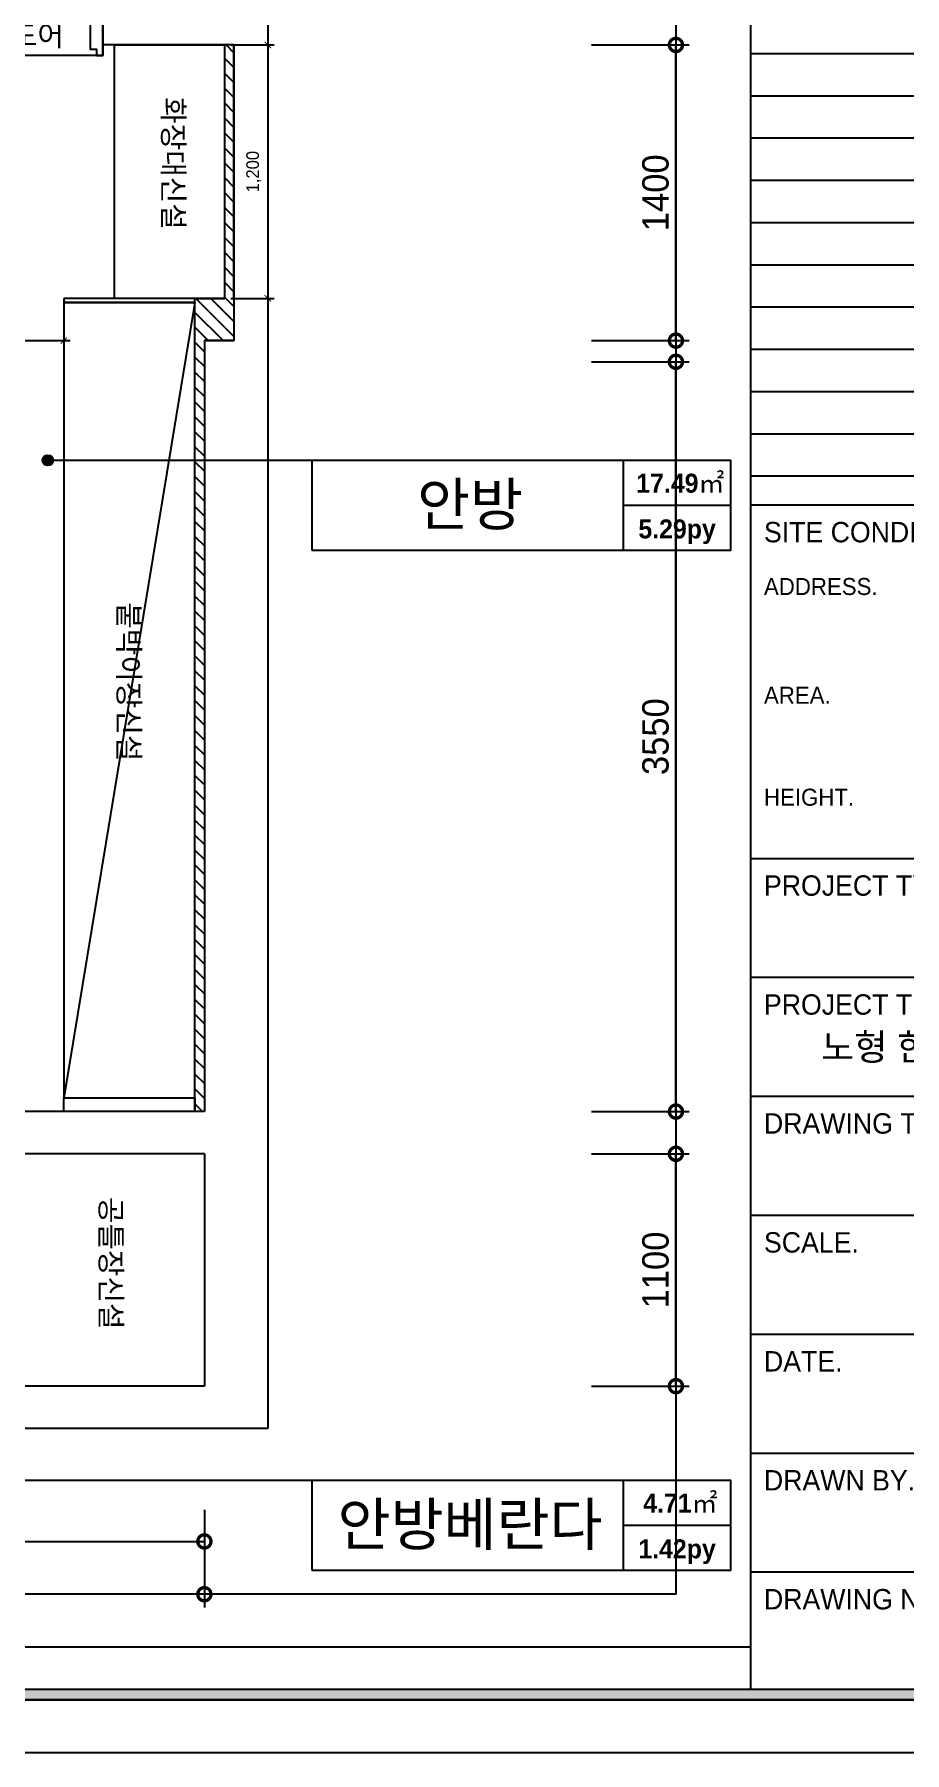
# Model space of a CAD drawing. Header units: millimetres. Extents: x 145965 to 228269, y 99354 to 115204.
# Drawn here: x 183023 to 187143, y 99854 to 107989 of the extents above; entities that cross this region are included whole.
import ezdxf
from ezdxf.enums import TextEntityAlignment as Align

# ---------------------------------------------------------------- set-up
doc = ezdxf.new("R2010")
doc.units = ezdxf.units.MM
doc.header["$LTSCALE"] = 50
for name, color, linetype in [('0-ELC TEXT', 7, 'Continuous'), ('03-TEXT', 3, 'Continuous'), ('06-FUR', 6, 'Continuous'), ('07-DIM WAL', 5, 'Continuous'), ('3.기호.계단선', 30, 'Continuous'), ('FORM(YOURNAME)-1', 1, 'Continuous'), ('FORM(YOURNAME)-11', 1, 'Continuous'), ('벽1', 2, 'Continuous'), ('틀', 8, 'Continuous')]:
    doc.layers.add(name, color=color, linetype=linetype)
doc.styles.add('HY 울릉도 L', font='')
doc.styles.add('YOURNAME', font='HY울릉도M.TTF')
doc.styles.add('넥슨고딕', font='NEXONLv1GothicBold.ttf')
doc.styles.add('스타일1', font='HY울릉도M.TTF')
doc.styles.add('코레일둥고', font='Korail_Round_Gothic_Medium.ttf')
doc.styles.get('HY 울릉도 L').set_extended_font_data('HY울릉도L')
doc.dimstyles.new('30', dxfattribs={"dimscale": 30, "dimtxt": 2, "dimasz": 1, "dimexe": 1, "dimexo": 1, "dimgap": 1, "dimtad": 1, "dimdec": 0, "dimrnd": 0.05, "dimdsep": 46, "dimlunit": 6, "dimtxsty": 'HY 울릉도 L', "dimblk": 'ARCHTICK', "dimcen": 2.5, "dimdle": 1, "dimclrd": 133, "dimclre": 133, "dimclrt": 30, "dimadec": 0, "dimazin": 0, "dimtfac": 1, "dimtdec": 0, "dimtix": 1, "dimtmove": 2, "dimatfit": 3, "dimldrblk": 'ARCHTICK', "dimfxl": 1, "dimlwd": -1, "dimlwe": -1, "dimarcsym": 0})
doc.dimstyles.new('50', dxfattribs={"dimscale": 50, "dimtxt": 2.5, "dimasz": 2.5, "dimexe": 1.25, "dimexo": 2, "dimtad": 1, "dimdec": 0, "dimtxsty": '스타일1', "dimblk": 'DOTSMALL', "dimcen": 2.5, "dimclrd": 1, "dimclre": 1, "dimclrt": 2, "dimadec": 0, "dimazin": 0, "dimtfac": 1, "dimtdec": 0, "dimtix": 1, "dimtmove": 0, "dimatfit": 3, "dimldrblk": 'DOTSMALL', "dimfxl": 1.25, "dimarcsym": 0})

# ---------------------------------------------------------------- blocks, each defined once
blk = doc.blocks.new('FORM-ELEVATION')
at = {"layer": 'FORM(YOURNAME)-11'}
h = blk.add_hatch(color=256, dxfattribs=at)
h.dxf.hatch_style = 1
h.paths.add_polyline_path([(-10309, 35708), (71691, 35708), (71691, 35508), (-10309, 35508)])
h.paths.add_polyline_path([(-10309, -21492), (71691, -21492), (71691, -21692), (-10309, -21692)])
at = {"layer": 'Defpoints', "color": 158}
for p, q in [((62481, 35508), (62481, -21492)), ((62481, 9486), (71691, 9486)), ((62481, 8686), (71691, 8686)), ((62481, 7886), (71691, 7886)), ((62481, 7086), (71691, 7086)), ((62481, 6286), (71691, 6286)), ((62481, 5486), (71691, 5486)), ((62481, 4686), (71691, 4686)), ((62481, 3886), (71691, 3886)), ((62481, 3086), (71691, 3086)), ((62481, 2286), (71691, 2286)), ((62481, 1486), (71691, 1486)), ((62481, -20692), (-10309, -20692))]:
    blk.add_line(p, q, dxfattribs=at)
for points in [[(-10309, -21692), (71691, -21692), (71691, 35708), (-10309, 35708)], [(-8309, 33708), (61071, 33708), (61071, -19692), (-8309, -19692)]]:
    blk.add_lwpolyline(points, close=True, dxfattribs=at)
at = {"layer": 'FORM(YOURNAME)-11', "color": 14}
for p, q in [((62481, 937), (71691, 937)), ((62481, -5756), (71691, -5756)), ((62481, -8009), (71691, -8009)), ((62481, -10261), (71691, -10261)), ((62481, -12514), (71691, -12514)), ((62481, -14766), (71691, -14766)), ((62481, -17019), (71691, -17019)), ((62481, -19271), (71691, -19271))]:
    blk.add_line(p, q, dxfattribs=at)
at = {"layer": 'FORM(YOURNAME)-11', "color": 250}
blk.add_lwpolyline([(-11309, -22692), (72691, -22692), (72691, 36708), (-11309, 36708)], close=True, dxfattribs=at)
at = {"layer": 'FORM(YOURNAME)-11'}
blk.add_lwpolyline([(-10309, -21492), (71691, -21492), (71691, -21692), (-10309, -21692)], close=True, dxfattribs=at)
at = {"layer": 'FORM(YOURNAME)-11', "color": 14, "style": 'YOURNAME'}
for s, height, p in [('SITE CONDITIONS.', 386.14, (62739, 422)), ('PROJECT TYPE.', 386.14, (62739, -6271)), ('PROJECT TITLE.', 386.14, (62739, -8524)), ('DRAWING TITLE.', 386.14, (62739, -10776)), ('SCALE.', 386.1, (62739, -13029)), ('DATE.', 386.1, (62739, -15281)), ('DRAWN BY.', 386.1, (62739, -17534)), ('DRAWING No.', 386.14, (62739, -19786))]:
    blk.add_text(s, height=height, dxfattribs=at).set_placement(p, align=Align.MIDDLE_LEFT)
at = {"layer": 'FORM(YOURNAME)-11', "color": 251, "style": 'YOURNAME'}
for s, p in [('ADDRESS.', (62739, -608)), ('AREA.', (62739, -2667)), ('HEIGHT.', (62739, -4598))]:
    blk.add_text(s, height=321.8, dxfattribs=at).set_placement(p, align=Align.MIDDLE_LEFT)
at = {"layer": 'FORM(YOURNAME)-11', "color": 3, "style": 'YOURNAME'}
for tag, height, p in [('1', 450, (71041, -1219)), ('2', 450, (71041, -1863)), ('3', 450, (71041, -3150)), ('4', 450, (71041, -5081)), ('5', 515, (71041, -7398)), ('6', 515, (71041, -9650)), ('7', 515, (71041, -11903)), ('8', 515, (71041, -14155)), ('9', 515, (71041, -16408)), ('10', 515, (66791, -18596)), ('11', 515, (71041, -18660)), ('12', 515, (66791, -20848)), ('13', 515, (71041, -20848))]:
    blk.add_attdef(tag, text='', height=height, dxfattribs=at).set_placement(p, align=Align.MIDDLE_RIGHT)
blk = doc.blocks.new('_DotSmall')
at = {"color": 0, "linetype": 'ByBlock', "const_width": 0.5}
blk.add_lwpolyline([(-0.0625, 0, 1), (0.0625, 0, 1)], format="xyb", close=True, dxfattribs=at)
blk = doc.blocks.new('*D670')
at = {"layer": '07-DIM WAL', "color": 1, "lineweight": -2}
for p, q in [((185660.4, 107939.4), (186122.9, 107939.4)), ((186060.4, 106539.4), (186060.4, 107939.4)), ((185660.4, 106539.4), (186122.9, 106539.4))]:
    blk.add_line(p, q, dxfattribs=at)
at = {"layer": 'Defpoints', "color": 0}
for p in [(185560.4, 107939.4), (186060.4, 107939.4), (185560.4, 106539.4)]:
    blk.add_point(p, dxfattribs=at)
at = {"layer": '07-DIM WAL', "color": 1, "lineweight": -2, "xscale": 125, "yscale": 125, "zscale": 125}
for p, rotation in [((186060.4, 107939.4), 90), ((186060.4, 106539.4), 270)]:
    blk.add_blockref('_DotSmall', p, dxfattribs=dict(at, rotation=rotation))
at = {"layer": '07-DIM WAL', "color": 2, "insert": (185964.2, 107239.4), "char_height": 125, "attachment_point": 5, "rotation": 90, "style": '스타일1'}
blk.add_mtext('1400', dxfattribs=at)
blk = doc.blocks.new('*D672')
at = {"layer": '07-DIM WAL', "color": 1, "lineweight": -2}
for p, q in [((185660.4, 106439.4), (186122.9, 106439.4)), ((186060.4, 102889.4), (186060.4, 106439.4)), ((185660.4, 102889.4), (186122.9, 102889.4))]:
    blk.add_line(p, q, dxfattribs=at)
at = {"layer": 'Defpoints', "color": 0}
for p in [(185560.4, 106439.4), (186060.4, 106439.4), (185560.4, 102889.4)]:
    blk.add_point(p, dxfattribs=at)
at = {"layer": '07-DIM WAL', "color": 1, "lineweight": -2, "xscale": 125, "yscale": 125, "zscale": 125}
for p, rotation in [((186060.4, 106439.4), 90), ((186060.4, 102889.4), 270)]:
    blk.add_blockref('_DotSmall', p, dxfattribs=dict(at, rotation=rotation))
at = {"layer": '07-DIM WAL', "color": 2, "insert": (185964.2, 104664.4), "char_height": 125, "attachment_point": 5, "rotation": 90, "style": '스타일1'}
blk.add_mtext('3550', dxfattribs=at)
blk = doc.blocks.new('*D673')
at = {"layer": '07-DIM WAL', "color": 1, "lineweight": -2}
for p, q in [((185660.4, 102689.4), (186122.9, 102689.4)), ((186060.4, 101589.4), (186060.4, 102689.4)), ((185660.4, 101589.4), (186122.9, 101589.4))]:
    blk.add_line(p, q, dxfattribs=at)
at = {"layer": 'Defpoints', "color": 0}
for p in [(185560.4, 102689.4), (186060.4, 102689.4), (185560.4, 101589.4)]:
    blk.add_point(p, dxfattribs=at)
at = {"layer": '07-DIM WAL', "color": 1, "lineweight": -2, "xscale": 125, "yscale": 125, "zscale": 125}
for p, rotation in [((186060.4, 102689.4), 90), ((186060.4, 101589.4), 270)]:
    blk.add_blockref('_DotSmall', p, dxfattribs=dict(at, rotation=rotation))
at = {"layer": '07-DIM WAL', "color": 2, "insert": (185964.2, 102139.4), "char_height": 125, "attachment_point": 5, "rotation": 90, "style": '스타일1'}
blk.add_mtext('1100', dxfattribs=at)
blk = doc.blocks.new('*D679')
at = {"layer": '07-DIM WAL', "color": 1, "lineweight": -2}
for p, q in [((179637.9, 101004.4), (179637.9, 100791.9)), ((183827.9, 101004.4), (183827.9, 100791.9)), ((179637.9, 100854.4), (183827.9, 100854.4))]:
    blk.add_line(p, q, dxfattribs=at)
at = {"layer": 'Defpoints', "color": 0}
for p in [(179637.9, 101104.4), (183827.9, 101104.4), (183827.9, 100854.4)]:
    blk.add_point(p, dxfattribs=at)
at = {"layer": '07-DIM WAL', "color": 1, "lineweight": -2, "xscale": 125, "yscale": 125, "zscale": 125, "rotation": 180}
blk.add_blockref('_DotSmall', (179637.9, 100854.4), dxfattribs=at)
at = {"layer": '07-DIM WAL', "color": 1, "lineweight": -2, "xscale": 125, "yscale": 125, "zscale": 125}
blk.add_blockref('_DotSmall', (183827.9, 100854.4), dxfattribs=at)
at = {"layer": '07-DIM WAL', "color": 2, "insert": (181732.9, 100950.8), "char_height": 125, "attachment_point": 5, "style": '스타일1'}
blk.add_mtext('4190', dxfattribs=at)
blk = doc.blocks.new('*D680')
at = {"layer": '07-DIM WAL', "color": 1, "lineweight": -2}
for p, q in [((174637.9, 101004.4), (174637.9, 100541.9)), ((183827.9, 101004.4), (183827.9, 100541.9)), ((183827.9, 100604.4), (174637.9, 100604.4))]:
    blk.add_line(p, q, dxfattribs=at)
at = {"layer": 'Defpoints', "color": 0}
for p in [(174637.9, 101104.4), (183827.9, 101104.4), (174637.9, 100604.4)]:
    blk.add_point(p, dxfattribs=at)
at = {"layer": '07-DIM WAL', "color": 1, "lineweight": -2, "xscale": 125, "yscale": 125, "zscale": 125, "rotation": 180}
blk.add_blockref('_DotSmall', (174637.9, 100604.4), dxfattribs=at)
at = {"layer": '07-DIM WAL', "color": 1, "lineweight": -2, "xscale": 125, "yscale": 125, "zscale": 125}
blk.add_blockref('_DotSmall', (183827.9, 100604.4), dxfattribs=at)
at = {"layer": '07-DIM WAL', "color": 2, "insert": (179232.9, 100700.8), "char_height": 125, "attachment_point": 5, "style": '스타일1'}
blk.add_mtext('9190', dxfattribs=at)
blk = doc.blocks.new('vidaisejh')
at = {"layer": '벽1'}
for p, q in [((162627.9, 70562.3), (162627.9, 61182.3)), ((161847.9, 67832.3), (161847.9, 67732.3)), ((162467.9, 67732.3), (161847.9, 67732.3)), ((162467.9, 67732.3), (162467.9, 66332.3)), ((162327.9, 66332.3), (162327.9, 62682.3)), ((162327.9, 66332.3), (162467.9, 66332.3)), ((162327.9, 62682.3), (161447.9, 62682.3)), ((162327.9, 62482.3), (161447.9, 62482.3)), ((162327.9, 62482.3), (162327.9, 61382.3)), ((162327.9, 61382.3), (161447.9, 61382.3)), ((162627.9, 61182.3), (161447.9, 61182.3))]:
    blk.add_line(p, q, dxfattribs=at)
at = {"layer": '틀'}
for p, q in [((161847.9, 67882.3), (161847.9, 67682.3)), ((161847.9, 67682.3), (161047.9, 67682.3))]:
    blk.add_line(p, q, dxfattribs=at)
blk.add_lwpolyline([(161847.9, 67882.3), (161817.9, 67882.3), (161817.9, 67852.3), (161787.9, 67852.3), (161787.9, 67712.3), (161817.9, 67712.3), (161817.9, 67682.3), (161847.9, 67682.3), (161847.9, 67882.3)], dxfattribs=at)
blk = doc.blocks.new('_ArchTick')
at = {"color": 0, "linetype": 'ByBlock', "const_width": 0.15}
blk.add_lwpolyline([(-0.5, -0.5), (0.5, 0.5)], dxfattribs=at)
blk = doc.blocks.new('*D739')
at = {"layer": '06-FUR', "color": 133}
for p, q in [((182427.9, 106569.4), (182427.9, 106569.4)), ((183162.9, 106572.4), (183162.9, 106509.4)), ((182397.9, 106539.4), (183192.9, 106539.4))]:
    blk.add_line(p, q, dxfattribs=at)
at = {"layer": 'Defpoints', "color": 0}
for p in [(183162.9, 106602.4), (182427.9, 106539.4), (183162.9, 106539.4)]:
    blk.add_point(p, dxfattribs=at)
at = {"layer": '06-FUR', "color": 133, "xscale": 30, "yscale": 30, "zscale": 30, "rotation": 180}
blk.add_blockref('_ArchTick', (182427.9, 106539.4), dxfattribs=at)
at = {"layer": '06-FUR', "color": 133, "xscale": 30, "yscale": 30, "zscale": 30}
blk.add_blockref('_ArchTick', (183162.9, 106539.4), dxfattribs=at)
at = {"layer": '06-FUR', "color": 30, "insert": (182795.4, 106600.8), "char_height": 60, "attachment_point": 5, "style": 'HY 울릉도 L'}
blk.add_mtext('735', dxfattribs=at)
blk = doc.blocks.new('*D920')
at = {"layer": '07-DIM WAL', "color": 133}
for p, q in [((184127.9, 107969.4), (184127.9, 106709.4)), ((183952.9, 107939.4), (184157.9, 107939.4)), ((183952.9, 106739.4), (184157.9, 106739.4))]:
    blk.add_line(p, q, dxfattribs=at)
at = {"layer": 'Defpoints', "color": 0}
for p in [(183922.9, 107939.4), (183922.9, 106739.4), (184127.9, 106739.4)]:
    blk.add_point(p, dxfattribs=at)
at = {"layer": '07-DIM WAL', "color": 133, "xscale": 30, "yscale": 30, "zscale": 30}
for p, rotation in [((184127.9, 107939.4), 90), ((184127.9, 106739.4), 270)]:
    blk.add_blockref('_ArchTick', p, dxfattribs=dict(at, rotation=rotation))
at = {"layer": '07-DIM WAL', "color": 30, "insert": (184062, 107339.4), "char_height": 60, "attachment_point": 5, "rotation": 90, "style": 'HY 울릉도 L'}
blk.add_mtext('1,200', dxfattribs=at)

msp = doc.modelspace()

# ---------------------------------------------------------------- hatches: boundary and pattern name
at = {"layer": '03-TEXT'}
h = msp.add_hatch(color=7, dxfattribs=at)
h.dxf.hatch_style = 1
edge = h.paths.add_edge_path()
edge.add_arc((183086.6, 105972.5), 25, 0, 360)
h = msp.add_hatch(color=7, dxfattribs=at)
h.dxf.hatch_style = 1
edge = h.paths.add_edge_path()
edge.add_arc((183086.6, 105972.5), 25, 0, 360)
at = {"layer": '3.기호.계단선', "transparency": 33554687}
h = msp.add_hatch(dxfattribs=at)
h.set_pattern_fill('_USER', color=256, scale=50, angle=315, style=0, pattern_type=0)
h.set_pattern_definition([(315, (21500, 40207.184), (35.355339, 35.355339), [])])
h.paths.add_polyline_path([(183967.9, 106539.4), (183967.9, 106974.4), (183967.9, 107939.4), (183922.9, 107939.4), (183922.9, 106739.4), (183782.9, 106739.4), (183782.9, 106674.4), (183782.9, 102954.4), (183782.9, 102889.4), (183827.9, 102889.4), (183827.9, 106539.4)])

# ---------------------------------------------------------------- linework, layer by layer
at = {"layer": '03-TEXT', "color": 7}
for p, q in [((184336.1, 105972.5), (183086.6, 105972.5)), ((185810.5, 105972.5), (185810.5, 105547.9)), ((185810.5, 105760.2), (186320.1, 105760.2)), ((184336.1, 101143.6), (182488.6, 101143.6)), ((185810.5, 101143.6), (185810.5, 100719.1)), ((185810.5, 100931.4), (186320.1, 100931.4))]:
    msp.add_line(p, q, dxfattribs=at)
for points in [[(184336.1, 105547.9), (186320.1, 105547.9), (186320.1, 105972.5), (184336.1, 105972.5)], [(184336.1, 100719.1), (186320.1, 100719.1), (186320.1, 101143.6), (184336.1, 101143.6)]]:
    msp.add_lwpolyline(points, close=True, dxfattribs=at)
msp.add_circle((183086.6, 105972.5), 25, dxfattribs=at)
msp.add_circle((183086.6, 105972.5), 25, dxfattribs=at)
at = {"layer": '06-FUR'}
msp.add_line((183782.9, 106719.4), (183162.9, 102954.4), dxfattribs=at)
for points in [[(183402.9, 107939.4), (183922.9, 107939.4), (183922.9, 106739.4), (183402.9, 106739.4)], [(183162.9, 102954.4), (183782.9, 102954.4), (183782.9, 106719.4), (183162.9, 106719.4)], [(183162.9, 102954.4), (183782.9, 102954.4), (183782.9, 102889.4), (183162.9, 102889.4)]]:
    msp.add_lwpolyline(points, close=True, dxfattribs=at)
msp.add_lwpolyline([(183162.9, 106739.4), (183162.9, 106719.4), (183782.9, 106719.4), (183782.9, 106739.4), (183162.9, 106739.4)], dxfattribs=at)
at = {"layer": '3.기호.계단선'}
for points in [[(183967.9, 106739.4), (183967.9, 107939.4), (183922.9, 107939.4), (183922.9, 106739.4)], [(183827.9, 102889.4), (183782.9, 102889.4), (183782.9, 106739.4), (183922.9, 106739.4)], [(183967.9, 106739.4), (183967.9, 106539.4), (183827.9, 106539.4), (183827.9, 102889.4)]]:
    msp.add_lwpolyline(points, dxfattribs=at)

# ---------------------------------------------------------------- block references
msp.add_blockref('vidaisejh', (21500, 40207.2))
at = {"layer": 'FORM(YOURNAME)-1'}
ref = msp.add_blockref('FORM-ELEVATION', (170792.5, 105527.4), dxfattribs=dict(at, xscale=0.2500000000000001, yscale=0.2500000000000001, zscale=0.2500000000000001))
ref.add_attrib('6', '노형 한화아파트 101-1201', dxfattribs={"layer": 'FORM(YOURNAME)-11', "color": 3, "height": 125, "style": 'YOURNAME'}).set_placement((188627.7, 103195.1), align=Align.MIDDLE_RIGHT)

# ---------------------------------------------------------------- texts
at = {"layer": '0-ELC TEXT', "style": '코레일둥고'}
msp.add_text('히든도어', height=100, dxfattribs=at).set_placement((182661.1, 107934.6))
for s, p in [('화장대신설', (183631.3, 107691.8)), ('붙박이장신설', (183420.8, 105300.2)), ('공틀장신설', (183335.8, 102485.2))]:
    msp.add_text(s, height=100, rotation=270, dxfattribs=at).set_placement(p)
at = {"layer": '03-TEXT'}
for s, height, style, p in [('17.49㎡', 90, '넥슨고딕', (186081.3, 105819.5)), ('안방', 200, '코레일둥고', (185085.7, 105664.6)), ('5.29py', 90, '넥슨고딕', (186065.9, 105603)), ('안방베란다', 200, '코레일둥고', (185085.7, 100835.8)), ('4.71㎡', 90, '넥슨고딕', (186081.3, 100990.7)), ('1.42py', 90, '넥슨고딕', (186065.9, 100774.2))]:
    msp.add_text(s, height=height, dxfattribs=dict(at, style=style)).set_placement(p, align=Align.CENTER)

# ---------------------------------------------------------------- dimensions: what is measured, and where the dimension line sits
at = {"layer": '06-FUR'}
dim = msp.add_linear_dim(base=(183162.9, 106539.4), p1=(182427.9, 106539.4), p2=(183162.9, 106602.4), dimstyle='30', dxfattribs=at)
dim.commit()
dim.dimension.update_dxf_attribs({"geometry": '*D739', "text_midpoint": (182795.4, 106600.8)})
at = {"layer": '07-DIM WAL'}
dim = msp.add_linear_dim(base=(184127.9, 106739.4), p1=(183922.9, 107939.4), p2=(183922.9, 106739.4), angle=90, dimstyle='30', dxfattribs=at)
dim.commit()
dim.dimension.update_dxf_attribs({"geometry": '*D920', "text_midpoint": (184062, 107339.4)})
for base, p1, p2, picture, middle in [((186060.4, 107939.4), (185560.4, 106539.4), (185560.4, 107939.4), '*D670', (185964.2, 107239.4)), ((186060.4, 106439.4), (185560.4, 102889.4), (185560.4, 106439.4), '*D672', (185964.2, 104664.4)), ((186060.4, 102689.4), (185560.4, 101589.4), (185560.4, 102689.4), '*D673', (185964.2, 102139.4))]:
    dim = msp.add_linear_dim(base=base, p1=p1, p2=p2, angle=270, dimstyle='50', override={"dimtfill": 0}, dxfattribs=at)
    dim.commit()
    dim.dimension.update_dxf_attribs({"geometry": picture, "text_midpoint": middle})
for base, p1, p2, picture, middle in [((174637.9, 100604.4), (183827.9, 101104.4), (174637.9, 101104.4), '*D680', (179232.9, 100700.8)), ((183827.9, 100854.4), (179637.9, 101104.4), (183827.9, 101104.4), '*D679', (181732.9, 100950.8))]:
    dim = msp.add_linear_dim(base=base, p1=p1, p2=p2, dimstyle='50', override={"dimtfill": 0}, dxfattribs=at)
    dim.commit()
    dim.dimension.update_dxf_attribs({"geometry": picture, "text_midpoint": middle})

doc.saveas('drawing.dxf')
